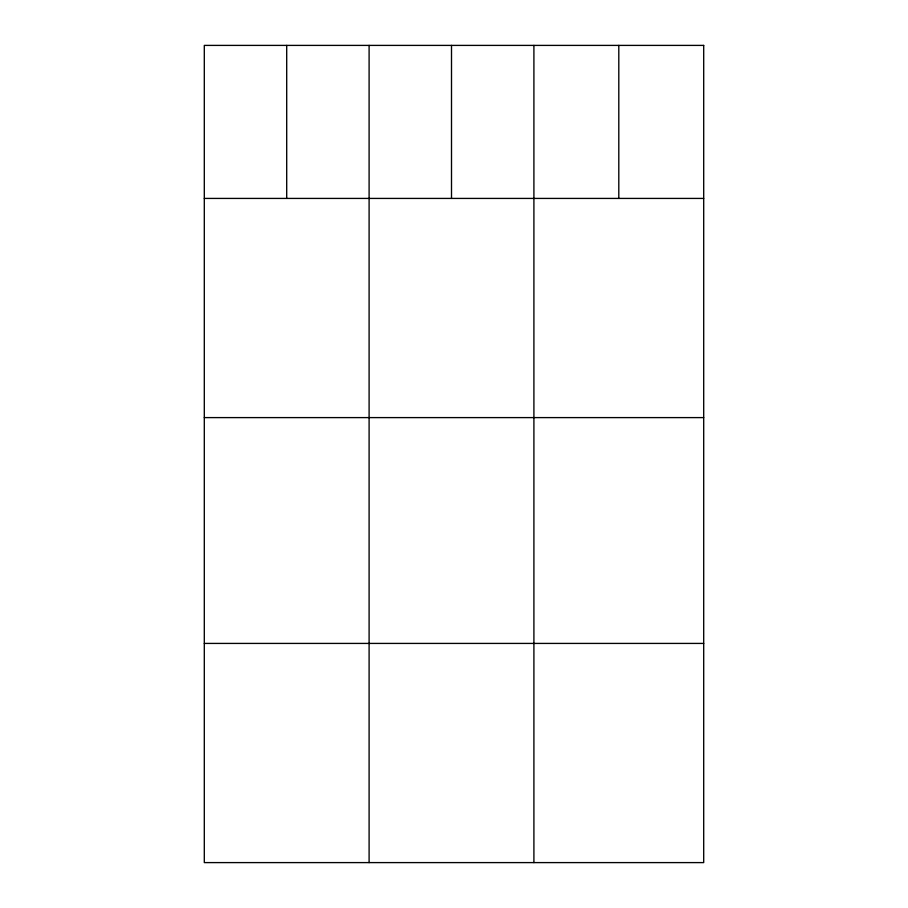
<?xml version="1.0" encoding="UTF-8"?>
<svg xmlns="http://www.w3.org/2000/svg" width="908" height="908" viewBox="0 0 908 908"><rect width="100%" height="100%" fill="white"/><g stroke="black" fill="none" stroke-linecap="round" stroke-linejoin="round"><path stroke-width="1.36" d="M204.3 198.421L703.7 198.421M204.3 417.601L703.7 417.601M204.3 643.42L703.7 643.42M618.802 45.4L618.802 198.421M533.904 45.4L533.904 862.6M451.503 45.4L451.503 198.421M369.102 45.4L369.102 862.6M286.701 45.4L286.701 198.421M703.7 45.4L204.3 45.4L204.3 862.6L703.7 862.6L703.7 45.4"/></g></svg>
